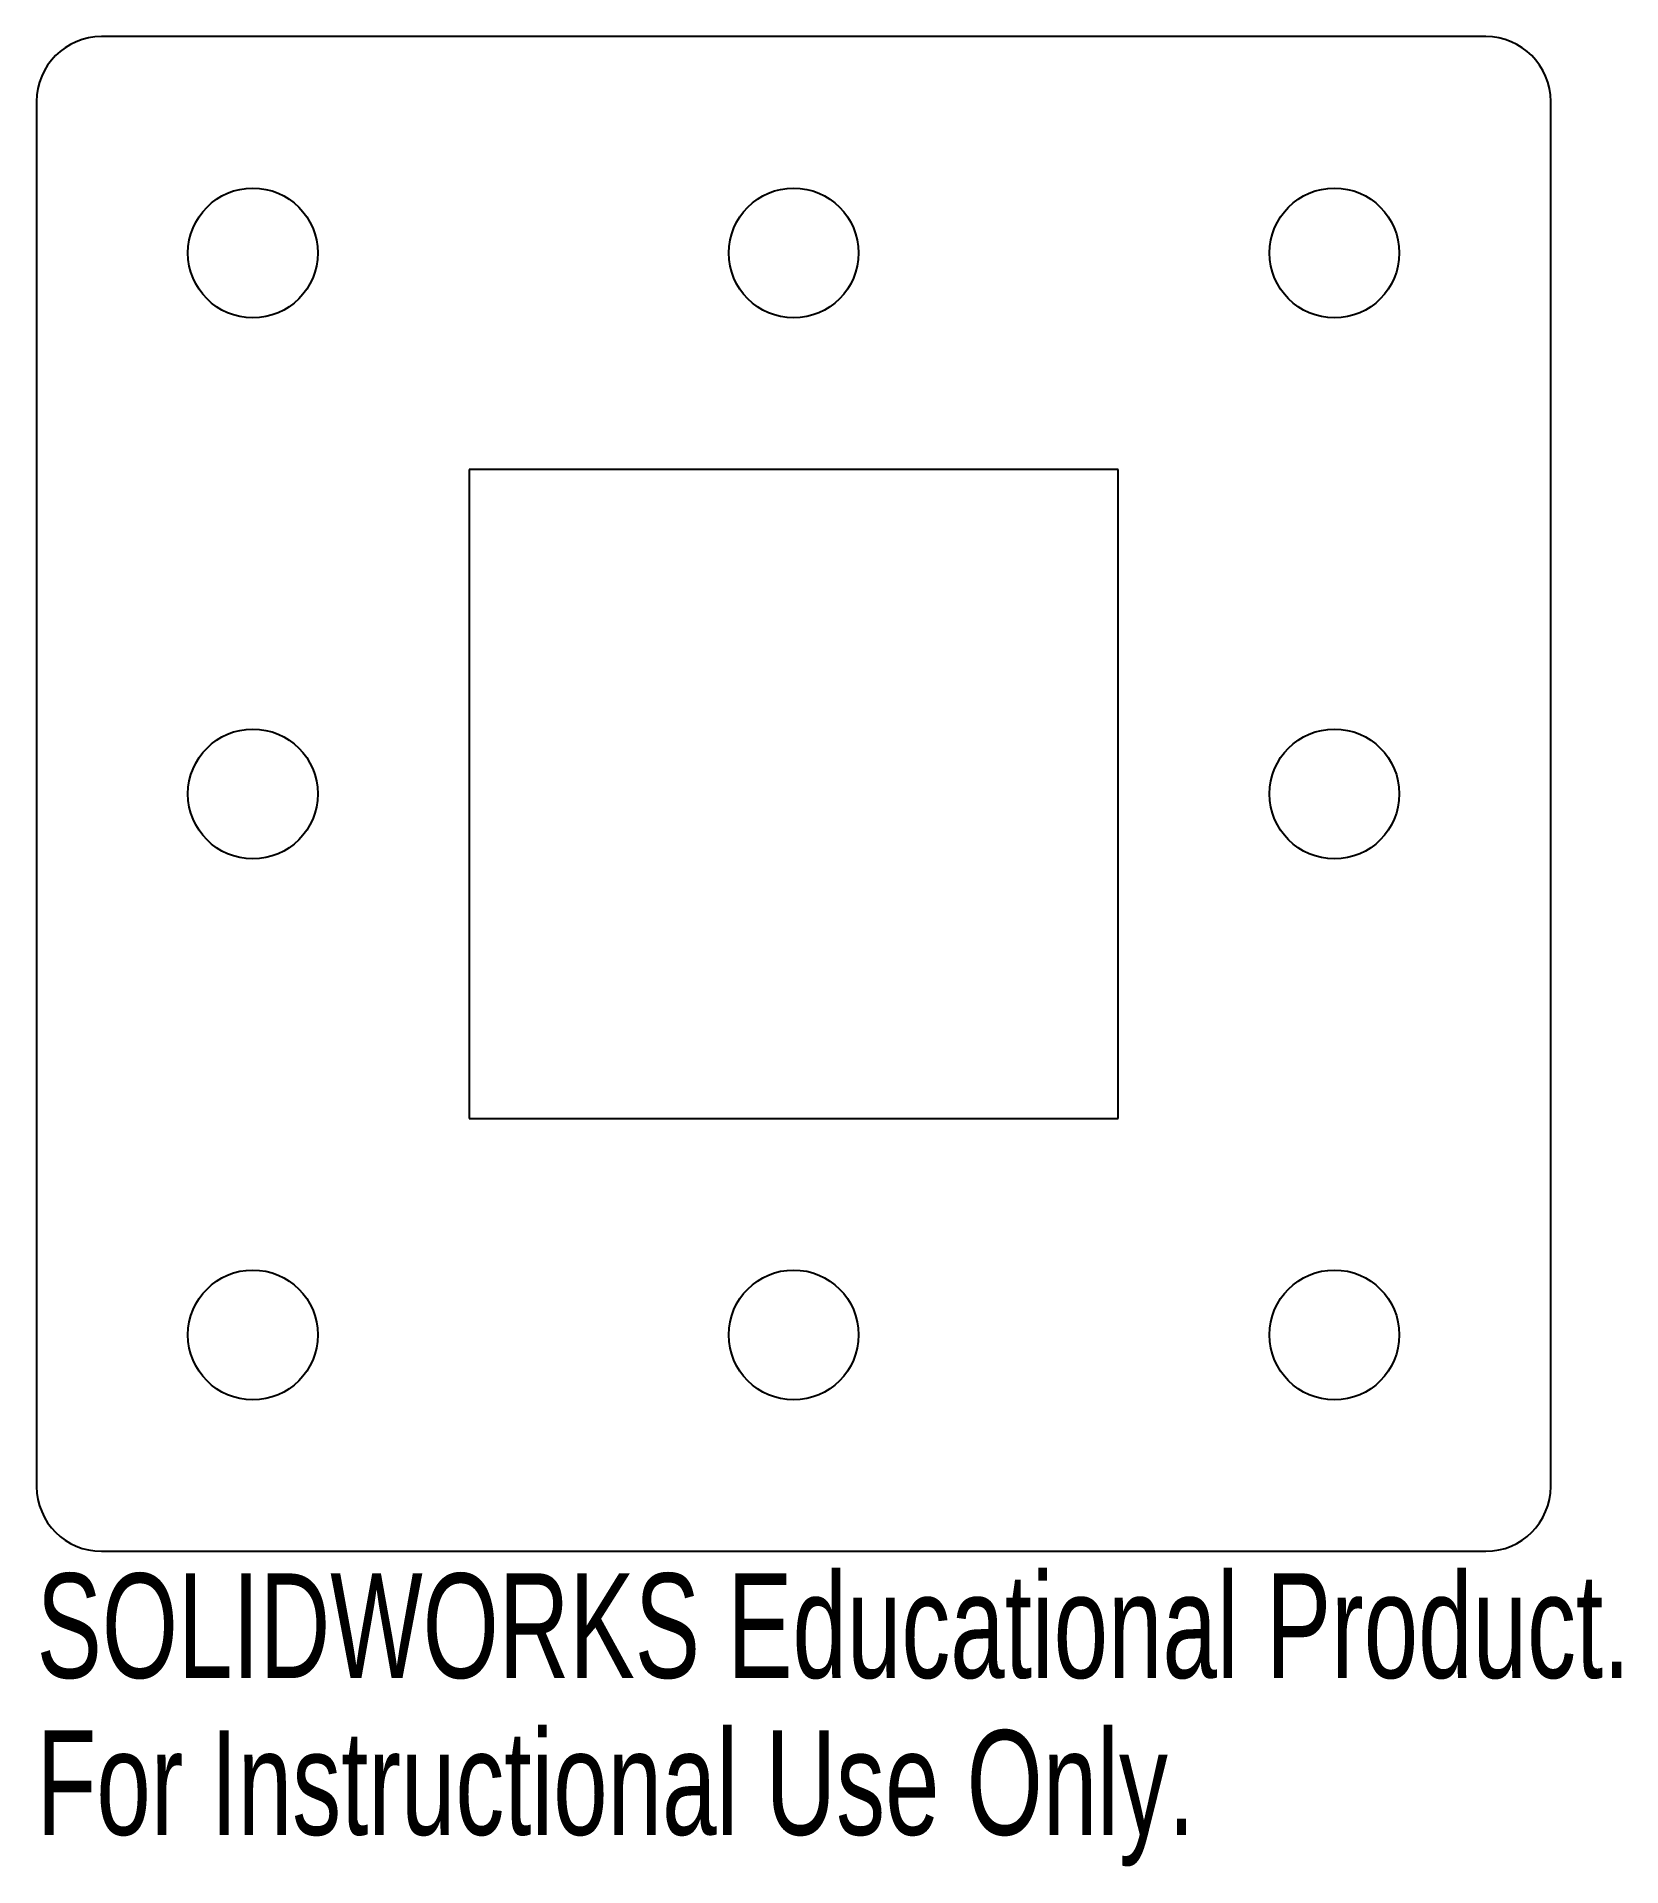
# Model space of a CAD drawing. Header units: millimetres. Extents: x -35 to 38.3, y -49.6 to 35.
import ezdxf

# ---------------------------------------------------------------- set-up
doc = ezdxf.new("R2010")
doc.units = ezdxf.units.MM
doc.styles.add('SLDTEXTSTYLE0', font='TXT', dxfattribs={"width": 0.7})

msp = doc.modelspace()

# ---------------------------------------------------------------- linework, layer by layer
at = {"color": 7, "linetype": 'Continuous', "lineweight": 25}
for p, q in [((32, 35), (-32, 35)), ((-35, 32), (-35, -32)), ((35, -32), (35, 32)), ((15, 15), (-15, 15)), ((-15, 15), (-15, -15)), ((15, -15), (15, 15)), ((-15, -15), (15, -15)), ((-32, -35), (32, -35))]:
    msp.add_line(p, q, dxfattribs=at)
for centre in [(-25, 25), (0, 25), (25, 25), (-25, 0), (25, 0), (-25, -25), (0, -25), (25, -25)]:
    msp.add_circle(centre, 3, dxfattribs=at)
for centre, start, end in [((-32, 32), 90, 180), ((32, 32), 0, 90), ((-32, -32), 180, 270), ((32, -32), 270, 0)]:
    msp.add_arc(centre, 3, start, end, dxfattribs=at)

# ---------------------------------------------------------------- texts
at = {"color": 7, "linetype": 'Continuous', "char_height": 4.83362, "attachment_point": 1, "style": 'SLDTEXTSTYLE0'}
for s, insert in [('SOLIDWORKS Educational Product.', (-35, -36.02)), ('For Instructional Use Only.', (-35, -43.27))]:
    msp.add_mtext(s, dxfattribs=dict(at, insert=insert))

doc.saveas('drawing.dxf')
